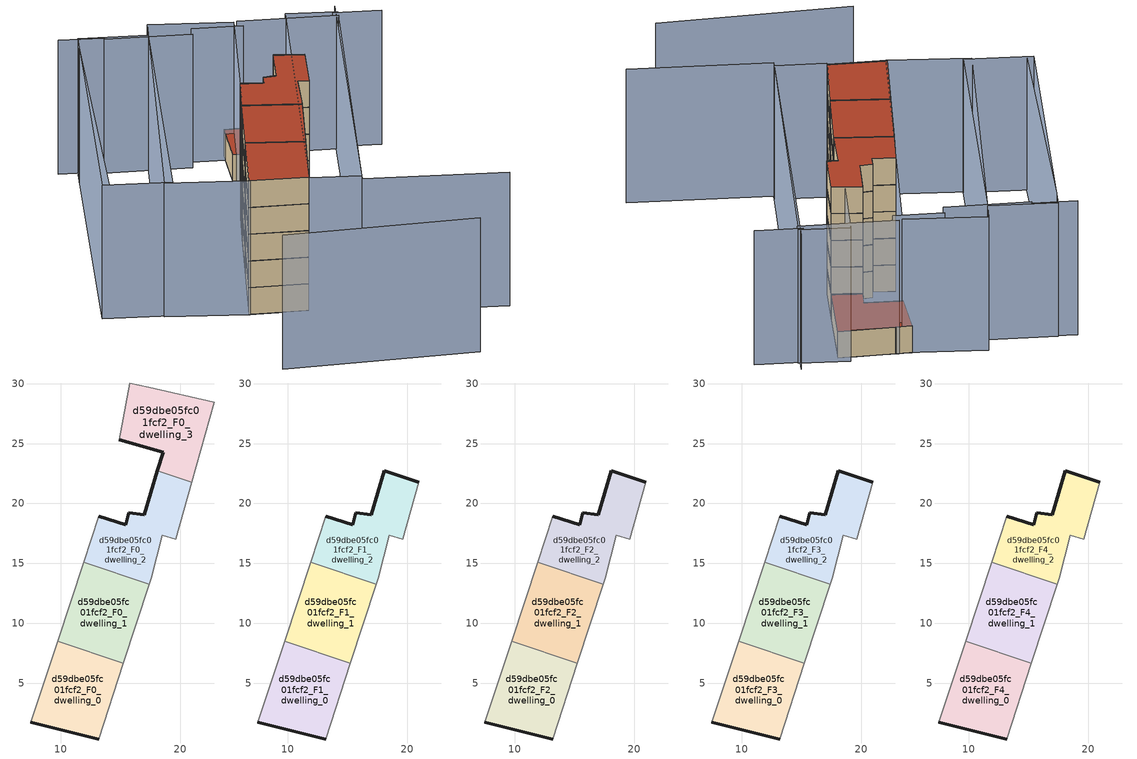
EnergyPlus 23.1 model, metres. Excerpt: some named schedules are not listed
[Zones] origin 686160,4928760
d59dbe05fc01fcf2_F0_dwelling_0
 floor ground (EU_floor_Construction): 13.17,0.34 15.25,6.67 9.74,8.5 7.5,1.75 z0
 wall outside (EU_wall_Construction): 13.17,0.34 7.5,1.75 z0:3
 wall adiabatic (EU_wall_Construction): 15.25,6.67 13.17,0.34 / 7.5,1.75 9.74,8.5 z0:3
 wall to d59dbe05fc01fcf2_F0_dwelling_1 (EU_wall_Construction): 9.74,8.51 15.25,6.67 z0:3
d59dbe05fc01fcf2_F0_dwelling_1
 floor ground (EU_floor_Construction): 15.25,6.67 17.41,13.25 11.92,15.07 9.74,8.5 z0
 wall adiabatic (EU_wall_Construction): 17.41,13.25 15.25,6.67 / 9.74,8.5 11.92,15.07 z0:3
 wall to d59dbe05fc01fcf2_F0_dwelling_2 (EU_wall_Construction): 11.92,15.07 17.4,13.25 z0:3
d59dbe05fc01fcf2_F0_dwelling_2
 floor ground (EU_floor_Construction): 17.57,13.75 18.5,17.34 19.59,17.03 20.93,21.77 18.08,22.72 16.97,19.05 15.7,19.23 15.44,18.24 13.2,18.92 11.92,15.07 17.41,13.25 z0
 wall outside (EU_wall_Construction): 13.2,18.92 15.44,18.24 15.7,19.23 16.97,19.05 18.08,22.72 z0:3
 wall adiabatic (EU_wall_Construction): 11.92,15.07 13.2,18.92 / 20.93,21.77 19.59,17.03 18.5,17.34 17.57,13.75 17.41,13.25 z0:3
 wall to d59dbe05fc01fcf2_F0_dwelling_3 (EU_wall_Construction): 18.08,22.72 20.93,21.77 z0:3
d59dbe05fc01fcf2_F0_dwelling_3
 floor ground (EU_floor_Construction): 20.93,21.77 22.83,28.46 17.34,29.7 15.77,30.05 14.88,25.33 18.56,24.29 18.08,22.72 z0
 wall outside (EU_wall_Construction): 18.08,22.72 18.56,24.29 14.88,25.33 z0:3
 wall adiabatic (EU_wall_Construction): 14.88,25.33 15.77,30.05 17.34,29.7 22.83,28.46 20.93,21.77 z0:3
 roof outside (EU_roof_Construction): 22.83,28.46 20.93,21.77 18.08,22.72 18.56,24.29 14.88,25.33 15.77,30.05 17.34,29.7 z3
d59dbe05fc01fcf2_F1_dwelling_0
 floor to d59dbe05fc01fcf2_F0_dwelling_0 (EU_floor_Construction): 13.17,0.34 15.25,6.67 9.74,8.5 7.5,1.75 z3
 wall outside (EU_wall_Construction): 13.17,0.34 7.5,1.75 z3:6
 wall adiabatic (EU_wall_Construction): 15.25,6.67 13.17,0.34 / 7.5,1.75 9.74,8.5 z3:6
 wall to d59dbe05fc01fcf2_F1_dwelling_1 (EU_wall_Construction): 9.74,8.51 15.25,6.67 z3:6
d59dbe05fc01fcf2_F1_dwelling_1
 floor to d59dbe05fc01fcf2_F0_dwelling_1 (EU_floor_Construction): 15.25,6.67 17.4,13.25 11.92,15.07 9.74,8.5 z3
 wall adiabatic (EU_wall_Construction): 17.41,13.25 15.25,6.67 / 9.74,8.5 11.92,15.07 z3:6
 wall to d59dbe05fc01fcf2_F1_dwelling_2 (EU_wall_Construction): 11.92,15.07 17.4,13.25 z3:6
d59dbe05fc01fcf2_F1_dwelling_2
 floor to d59dbe05fc01fcf2_F0_dwelling_2 (EU_floor_Construction): 17.57,13.75 18.5,17.34 19.59,17.03 20.93,21.77 18.08,22.72 16.97,19.05 15.7,19.23 15.44,18.24 13.2,18.92 11.92,15.07 17.4,13.25 z3
 wall outside (EU_wall_Construction): 13.2,18.92 15.44,18.24 15.7,19.23 16.97,19.05 18.08,22.72 20.93,21.77 z3:6
 wall adiabatic (EU_wall_Construction): 11.92,15.07 13.2,18.92 / 20.93,21.77 19.59,17.03 18.5,17.34 17.57,13.75 17.41,13.25 z3:6
d59dbe05fc01fcf2_F2_dwelling_0
 floor to d59dbe05fc01fcf2_F1_dwelling_0 (EU_floor_Construction): 13.17,0.34 15.25,6.67 9.74,8.5 7.5,1.75 z6
 wall outside (EU_wall_Construction): 13.17,0.34 7.5,1.75 z6:9
 wall adiabatic (EU_wall_Construction): 15.25,6.67 13.17,0.34 / 7.5,1.75 9.74,8.5 z6:9
 wall to d59dbe05fc01fcf2_F2_dwelling_1 (EU_wall_Construction): 9.74,8.51 15.25,6.67 z6:9
d59dbe05fc01fcf2_F2_dwelling_1
 floor to d59dbe05fc01fcf2_F1_dwelling_1 (EU_floor_Construction): 15.25,6.67 17.4,13.25 11.92,15.07 9.74,8.5 z6
 wall adiabatic (EU_wall_Construction): 17.41,13.25 15.25,6.67 / 9.74,8.5 11.92,15.07 z6:9
 wall to d59dbe05fc01fcf2_F2_dwelling_2 (EU_wall_Construction): 11.92,15.07 17.4,13.25 z6:9
d59dbe05fc01fcf2_F2_dwelling_2
 floor to d59dbe05fc01fcf2_F1_dwelling_2 (EU_floor_Construction): 17.57,13.75 18.5,17.34 19.59,17.03 20.93,21.77 18.08,22.72 16.97,19.05 15.7,19.23 15.44,18.24 13.2,18.92 11.92,15.07 17.4,13.25 z6
 wall outside (EU_wall_Construction): 13.2,18.92 15.44,18.24 15.7,19.23 16.97,19.05 18.08,22.72 20.93,21.77 z6:9
 wall adiabatic (EU_wall_Construction): 11.92,15.07 13.2,18.92 / 20.93,21.77 19.59,17.03 18.5,17.34 17.57,13.75 17.41,13.25 z6:9
d59dbe05fc01fcf2_F3_dwelling_0
 floor to d59dbe05fc01fcf2_F2_dwelling_0 (EU_floor_Construction): 13.17,0.34 15.25,6.67 9.74,8.5 7.5,1.75 z9
 wall outside (EU_wall_Construction): 13.17,0.34 7.5,1.75 z9:12
 wall adiabatic (EU_wall_Construction): 15.25,6.67 13.17,0.34 / 7.5,1.75 9.74,8.5 z9:12
 wall to d59dbe05fc01fcf2_F3_dwelling_1 (EU_wall_Construction): 9.74,8.51 15.25,6.67 z9:12
d59dbe05fc01fcf2_F3_dwelling_1
 floor to d59dbe05fc01fcf2_F2_dwelling_1 (EU_floor_Construction): 15.25,6.67 17.4,13.25 11.92,15.07 9.74,8.5 z9
 wall adiabatic (EU_wall_Construction): 17.41,13.25 15.25,6.67 / 9.74,8.5 11.92,15.07 z9:12
 wall to d59dbe05fc01fcf2_F3_dwelling_2 (EU_wall_Construction): 11.92,15.07 17.4,13.25 z9:12
d59dbe05fc01fcf2_F3_dwelling_2
 floor to d59dbe05fc01fcf2_F2_dwelling_2 (EU_floor_Construction): 17.57,13.75 18.5,17.34 19.59,17.03 20.93,21.77 18.08,22.72 16.97,19.05 15.7,19.23 15.44,18.24 13.2,18.92 11.92,15.07 17.4,13.25 z9
 wall outside (EU_wall_Construction): 13.2,18.92 15.44,18.24 15.7,19.23 16.97,19.05 18.08,22.72 20.93,21.77 z9:12
 wall adiabatic (EU_wall_Construction): 11.92,15.07 13.2,18.92 / 20.93,21.77 19.59,17.03 18.5,17.34 17.57,13.75 17.41,13.25 z9:12
d59dbe05fc01fcf2_F4_dwelling_0
 floor to d59dbe05fc01fcf2_F3_dwelling_0 (EU_floor_Construction): 13.17,0.34 15.25,6.67 9.74,8.5 7.5,1.75 z12
 wall outside (EU_wall_Construction): 13.17,0.34 7.5,1.75 z12:15
 wall adiabatic (EU_wall_Construction): 15.25,6.67 13.17,0.34 / 7.5,1.75 9.74,8.5 z12:15
 wall to d59dbe05fc01fcf2_F4_dwelling_1 (EU_wall_Construction): 9.74,8.51 15.25,6.67 z12:15
 roof outside (EU_roof_Construction): 15.25,6.67 13.17,0.34 7.5,1.75 9.74,8.5 z15
d59dbe05fc01fcf2_F4_dwelling_1
 floor to d59dbe05fc01fcf2_F3_dwelling_1 (EU_floor_Construction): 15.25,6.67 17.4,13.25 11.92,15.07 9.74,8.5 z12
 wall adiabatic (EU_wall_Construction): 17.41,13.25 15.25,6.67 / 9.74,8.5 11.92,15.07 z12:15
 wall to d59dbe05fc01fcf2_F4_dwelling_2 (EU_wall_Construction): 11.92,15.07 17.4,13.25 z12:15
 roof outside (EU_roof_Construction): 17.41,13.25 15.25,6.67 9.74,8.5 11.92,15.07 z15
d59dbe05fc01fcf2_F4_dwelling_2
 floor to d59dbe05fc01fcf2_F3_dwelling_2 (EU_floor_Construction): 17.57,13.75 18.5,17.34 19.59,17.03 20.93,21.77 18.08,22.72 16.97,19.05 15.7,19.23 15.44,18.24 13.2,18.92 11.92,15.07 17.4,13.25 z12
 wall outside (EU_wall_Construction): 13.2,18.92 15.44,18.24 15.7,19.23 16.97,19.05 18.08,22.72 20.93,21.77 z12:15
 wall adiabatic (EU_wall_Construction): 11.92,15.07 13.2,18.92 / 20.93,21.77 19.59,17.03 18.5,17.34 17.57,13.75 17.41,13.25 z12:15
 roof outside (EU_roof_Construction): 20.93,21.77 19.59,17.03 18.5,17.34 17.57,13.75 17.41,13.25 11.92,15.07 13.2,18.92 15.44,18.24 15.7,19.23 16.97,19.05 18.08,22.72 z15
shading: 6.97,-8.85 25.84,-12.61 / 31.47,-5.72 17.84,-1.76 / 17.84,-1.76 26.81,29.07 / 1.12,30.56 -5.24,5.86 / 30.74,26.7 26.2,27.94 / 26.55,27.32 17.02,29.78 / 17.33,28.79 12.46,30.03 / 12.21,29.07 3.95,31.19 / 4,31.4 -0.24,32.59 / 26.72,27.96 17.99,-1.26 / 17.99,-1.26 13.13,0.19 / 13.13,0.19 21.86,29.42 / 21.86,29.42 26.72,27.96 / -0.24,4.23 8.77,32.3 / 8.77,32.3 16.68,29.76 / 16.68,29.76 7.67,1.7 / 7.67,1.7 -0.24,4.23 / -5.91,6.03 1.61,32.26 / 1.61,32.26 8.15,30.38 / 8.15,30.38 0.63,4.16 / 0.63,4.16 -5.91,6.03 z0:15
[Building]
EU S2 Campaign: North Axis=0; Terrain=City; Solar Distribution=FullExterior
[Site:Location]
Bologna: Latitude=44.5; Longitude=11.25; Time Zone=1; Elevation=37
[SizingPeriod:WeatherFileDays]
AnnualSizingPeriod: Begin Month=1; Begin Day of Month=1; End Month=12; End Day of Month=31; Day of Week for Start Day=Monday; Use Weather File Daylight Saving Period=No; Use Weather File Rain and Snow Indicators=No
[MATERIAL]
EU_InternalMass_Material: Roughness=MediumRough; Thickness=0.1; Conductivity=1; Density=1800; Specific Heat=900; Thermal Absorptance=0.9; Solar Absorptance=0.7; Visible Absorptance=0.7
[MATERIAL:NOMASS] Roughness=MediumRough; Thermal Absorptance=0.9; Solar Absorptance=0.7; Visible Absorptance=0.7
Name | Thermal Resistance
EU_wall_NoMass | 0.905828
EU_roof_NoMass | 0.37593
EU_floor_NoMass | 0.67114
[CONSTRUCTION]
EU_wall_Construction: EU_wall_NoMass
EU_roof_Construction: EU_roof_NoMass
EU_floor_Construction: EU_floor_NoMass
EU_InternalMass_Construction: EU_InternalMass_Material
[ZONE] Type=1; Multiplier=1; Ceiling Height=autocalculate; Floor Area=autocalculate; Part of Total Floor Area=Yes
Name | Volume
d59dbe05fc01fcf2_F0_dwelling_0; d59dbe05fc01fcf2_F1_dwelling_0; d59dbe05fc01fcf2_F2_dwelling_0; d59dbe05fc01fcf2_F3_dwelling_0; d59dbe05fc01fcf2_F4_dwelling_0 | 120.185
d59dbe05fc01fcf2_F0_dwelling_1; d59dbe05fc01fcf2_F1_dwelling_1; d59dbe05fc01fcf2_F2_dwelling_1; d59dbe05fc01fcf2_F3_dwelling_1; d59dbe05fc01fcf2_F4_dwelling_1 | 120.204
d59dbe05fc01fcf2_F0_dwelling_2 | 120.191
d59dbe05fc01fcf2_F1_dwelling_2; d59dbe05fc01fcf2_F2_dwelling_2; d59dbe05fc01fcf2_F3_dwelling_2; d59dbe05fc01fcf2_F4_dwelling_2 | 120.192
d59dbe05fc01fcf2_F0_dwelling_3 | 120.196
[INTERNALMASS] Construction=EU_InternalMass_Construction
Name | Zone or ZoneList | Surface Area
d59dbe05fc01fcf2_F0_dwelling_0_EU_InternalMass | d59dbe05fc01fcf2_F0_dwelling_0 | 40.0615
d59dbe05fc01fcf2_F0_dwelling_1_EU_InternalMass | d59dbe05fc01fcf2_F0_dwelling_1 | 40.0679
d59dbe05fc01fcf2_F0_dwelling_2_EU_InternalMass | d59dbe05fc01fcf2_F0_dwelling_2 | 40.0638
d59dbe05fc01fcf2_F0_dwelling_3_EU_InternalMass | d59dbe05fc01fcf2_F0_dwelling_3 | 40.0649
d59dbe05fc01fcf2_F1_dwelling_0_EU_InternalMass | d59dbe05fc01fcf2_F1_dwelling_0 | 50.4905
d59dbe05fc01fcf2_F1_dwelling_1_EU_InternalMass | d59dbe05fc01fcf2_F1_dwelling_1 | 59.2822
d59dbe05fc01fcf2_F1_dwelling_2_EU_InternalMass | d59dbe05fc01fcf2_F1_dwelling_2 | 50.4908
d59dbe05fc01fcf2_F2_dwelling_0_EU_InternalMass | d59dbe05fc01fcf2_F2_dwelling_0 | 50.4905
d59dbe05fc01fcf2_F2_dwelling_1_EU_InternalMass | d59dbe05fc01fcf2_F2_dwelling_1 | 59.2822
d59dbe05fc01fcf2_F2_dwelling_2_EU_InternalMass | d59dbe05fc01fcf2_F2_dwelling_2 | 50.4908
d59dbe05fc01fcf2_F3_dwelling_0_EU_InternalMass | d59dbe05fc01fcf2_F3_dwelling_0 | 50.4905
d59dbe05fc01fcf2_F3_dwelling_1_EU_InternalMass | d59dbe05fc01fcf2_F3_dwelling_1 | 59.2822
d59dbe05fc01fcf2_F3_dwelling_2_EU_InternalMass | d59dbe05fc01fcf2_F3_dwelling_2 | 50.4908
d59dbe05fc01fcf2_F4_dwelling_0_EU_InternalMass | d59dbe05fc01fcf2_F4_dwelling_0 | 50.4905
d59dbe05fc01fcf2_F4_dwelling_1_EU_InternalMass | d59dbe05fc01fcf2_F4_dwelling_1 | 59.2822
d59dbe05fc01fcf2_F4_dwelling_2_EU_InternalMass | d59dbe05fc01fcf2_F4_dwelling_2 | 50.4908
[OTHEREQUIPMENT] Fuel Type=Electricity; Design Level Calculation Method=Watts/Area; Power per Zone Floor Area=1; Fraction Latent=0; Fraction Radiant=0; Fraction Lost=0; Carbon Dioxide Generation Rate=0; EndUse Subcategory=EU_Step8_InternalGains
Name | Zone or ZoneList or Space or SpaceList | Schedule
EU_Step8_InternalGain_d59dbe05fc01fcf2_F0_dwelling_0_f000 | d59dbe05fc01fcf2_F0_dwelling_0 | EU_Step8_GainSchedule_d59dbe05fc01fcf2_F0_dwelling_0_f000
EU_Step8_InternalGain_d59dbe05fc01fcf2_F0_dwelling_1_f000 | d59dbe05fc01fcf2_F0_dwelling_1 | EU_Step8_GainSchedule_d59dbe05fc01fcf2_F0_dwelling_1_f000
EU_Step8_InternalGain_d59dbe05fc01fcf2_F0_dwelling_2_f000 | d59dbe05fc01fcf2_F0_dwelling_2 | EU_Step8_GainSchedule_d59dbe05fc01fcf2_F0_dwelling_2_f000
EU_Step8_InternalGain_d59dbe05fc01fcf2_F0_dwelling_3_f000 | d59dbe05fc01fcf2_F0_dwelling_3 | EU_Step8_GainSchedule_d59dbe05fc01fcf2_F0_dwelling_3_f000
EU_Step8_InternalGain_d59dbe05fc01fcf2_F1_dwelling_0_f000 | d59dbe05fc01fcf2_F1_dwelling_0 | EU_Step8_GainSchedule_d59dbe05fc01fcf2_F1_dwelling_0_f000
EU_Step8_InternalGain_d59dbe05fc01fcf2_F1_dwelling_1_f000 | d59dbe05fc01fcf2_F1_dwelling_1 | EU_Step8_GainSchedule_d59dbe05fc01fcf2_F1_dwelling_1_f000
EU_Step8_InternalGain_d59dbe05fc01fcf2_F1_dwelling_2_f000 | d59dbe05fc01fcf2_F1_dwelling_2 | EU_Step8_GainSchedule_d59dbe05fc01fcf2_F1_dwelling_2_f000
EU_Step8_InternalGain_d59dbe05fc01fcf2_F2_dwelling_0_f000 | d59dbe05fc01fcf2_F2_dwelling_0 | EU_Step8_GainSchedule_d59dbe05fc01fcf2_F2_dwelling_0_f000
EU_Step8_InternalGain_d59dbe05fc01fcf2_F2_dwelling_1_f000 | d59dbe05fc01fcf2_F2_dwelling_1 | EU_Step8_GainSchedule_d59dbe05fc01fcf2_F2_dwelling_1_f000
EU_Step8_InternalGain_d59dbe05fc01fcf2_F2_dwelling_2_f000 | d59dbe05fc01fcf2_F2_dwelling_2 | EU_Step8_GainSchedule_d59dbe05fc01fcf2_F2_dwelling_2_f000
EU_Step8_InternalGain_d59dbe05fc01fcf2_F3_dwelling_0_f000 | d59dbe05fc01fcf2_F3_dwelling_0 | EU_Step8_GainSchedule_d59dbe05fc01fcf2_F3_dwelling_0_f000
EU_Step8_InternalGain_d59dbe05fc01fcf2_F3_dwelling_1_f000 | d59dbe05fc01fcf2_F3_dwelling_1 | EU_Step8_GainSchedule_d59dbe05fc01fcf2_F3_dwelling_1_f000
EU_Step8_InternalGain_d59dbe05fc01fcf2_F3_dwelling_2_f000 | d59dbe05fc01fcf2_F3_dwelling_2 | EU_Step8_GainSchedule_d59dbe05fc01fcf2_F3_dwelling_2_f000
EU_Step8_InternalGain_d59dbe05fc01fcf2_F4_dwelling_0_f000 | d59dbe05fc01fcf2_F4_dwelling_0 | EU_Step8_GainSchedule_d59dbe05fc01fcf2_F4_dwelling_0_f000
EU_Step8_InternalGain_d59dbe05fc01fcf2_F4_dwelling_1_f000 | d59dbe05fc01fcf2_F4_dwelling_1 | EU_Step8_GainSchedule_d59dbe05fc01fcf2_F4_dwelling_1_f000
EU_Step8_InternalGain_d59dbe05fc01fcf2_F4_dwelling_2_f000 | d59dbe05fc01fcf2_F4_dwelling_2 | EU_Step8_GainSchedule_d59dbe05fc01fcf2_F4_dwelling_2_f000
[ZONEVENTILATION:DESIGNFLOWRATE] Schedule=EU_AlwaysOn; Design Flow Rate Calculation Method=AirChanges/Hour; Air Changes per Hour=0.73129; Ventilation Type=Natural; Fan Pressure Rise=0; Fan Total Efficiency=1; Constant Term Coefficient=1; Temperature Term Coefficient=0; Velocity Term Coefficient=0; Velocity Squared Term Coefficient=0; Minimum Indoor Temperature=-100; Maximum Indoor Temperature=100; Delta Temperature=-100; Minimum Outdoor Temperature=-100; Maximum Outdoor Temperature=100; Maximum Wind Speed=40
Name | Zone or ZoneList or Space or SpaceList
EU_ConstantAir_d59dbe05fc01fcf2_F0_dwelling_0 | d59dbe05fc01fcf2_F0_dwelling_0
EU_ConstantAir_d59dbe05fc01fcf2_F0_dwelling_1 | d59dbe05fc01fcf2_F0_dwelling_1
EU_ConstantAir_d59dbe05fc01fcf2_F0_dwelling_2 | d59dbe05fc01fcf2_F0_dwelling_2
EU_ConstantAir_d59dbe05fc01fcf2_F0_dwelling_3 | d59dbe05fc01fcf2_F0_dwelling_3
EU_ConstantAir_d59dbe05fc01fcf2_F1_dwelling_0 | d59dbe05fc01fcf2_F1_dwelling_0
EU_ConstantAir_d59dbe05fc01fcf2_F1_dwelling_1 | d59dbe05fc01fcf2_F1_dwelling_1
EU_ConstantAir_d59dbe05fc01fcf2_F1_dwelling_2 | d59dbe05fc01fcf2_F1_dwelling_2
EU_ConstantAir_d59dbe05fc01fcf2_F2_dwelling_0 | d59dbe05fc01fcf2_F2_dwelling_0
EU_ConstantAir_d59dbe05fc01fcf2_F2_dwelling_1 | d59dbe05fc01fcf2_F2_dwelling_1
EU_ConstantAir_d59dbe05fc01fcf2_F2_dwelling_2 | d59dbe05fc01fcf2_F2_dwelling_2
EU_ConstantAir_d59dbe05fc01fcf2_F3_dwelling_0 | d59dbe05fc01fcf2_F3_dwelling_0
EU_ConstantAir_d59dbe05fc01fcf2_F3_dwelling_1 | d59dbe05fc01fcf2_F3_dwelling_1
EU_ConstantAir_d59dbe05fc01fcf2_F3_dwelling_2 | d59dbe05fc01fcf2_F3_dwelling_2
EU_ConstantAir_d59dbe05fc01fcf2_F4_dwelling_0 | d59dbe05fc01fcf2_F4_dwelling_0
EU_ConstantAir_d59dbe05fc01fcf2_F4_dwelling_1 | d59dbe05fc01fcf2_F4_dwelling_1
EU_ConstantAir_d59dbe05fc01fcf2_F4_dwelling_2 | d59dbe05fc01fcf2_F4_dwelling_2
[HVACTEMPLATE:THERMOSTAT] Constant Heating Setpoint=20; Constant Cooling Setpoint=50
EU_HeatOnly_d59dbe05fc01fcf2_F0_dwelling_0; EU_HeatOnly_d59dbe05fc01fcf2_F0_dwelling_1; EU_HeatOnly_d59dbe05fc01fcf2_F0_dwelling_2; EU_HeatOnly_d59dbe05fc01fcf2_F0_dwelling_3; EU_HeatOnly_d59dbe05fc01fcf2_F1_dwelling_0; EU_HeatOnly_d59dbe05fc01fcf2_F1_dwelling_1; EU_HeatOnly_d59dbe05fc01fcf2_F1_dwelling_2; EU_HeatOnly_d59dbe05fc01fcf2_F2_dwelling_0; EU_HeatOnly_d59dbe05fc01fcf2_F2_dwelling_1; EU_HeatOnly_d59dbe05fc01fcf2_F2_dwelling_2; EU_HeatOnly_d59dbe05fc01fcf2_F3_dwelling_0; EU_HeatOnly_d59dbe05fc01fcf2_F3_dwelling_1; EU_HeatOnly_d59dbe05fc01fcf2_F3_dwelling_2; EU_HeatOnly_d59dbe05fc01fcf2_F4_dwelling_0; EU_HeatOnly_d59dbe05fc01fcf2_F4_dwelling_1; EU_HeatOnly_d59dbe05fc01fcf2_F4_dwelling_2
[HVACTEMPLATE:ZONE:IDEALLOADSAIRSYSTEM] System Availability Schedule=EU_AlwaysOn; Maximum Heating Supply Air Temperature=50; Minimum Cooling Supply Air Temperature=13; Maximum Heating Supply Air Humidity Ratio=0.0156; Minimum Cooling Supply Air Humidity Ratio=0.0077; Heating Limit=NoLimit; Cooling Limit=NoLimit; Heating Availability Schedule=EU_AlwaysOn; Cooling Availability Schedule=EU_CoolingOff; Dehumidification Control Type=ConstantSensibleHeatRatio; Cooling Sensible Heat Ratio=0.7; Dehumidification Setpoint=60; Humidification Control Type=None; Humidification Setpoint=30; Outdoor Air Method=None; Outdoor Air Flow Rate per Person=0.00944; Outdoor Air Flow Rate per Zone Floor Area=0; Outdoor Air Flow Rate per Zone=0; Demand Controlled Ventilation Type=None; Outdoor Air Economizer Type=NoEconomizer; Heat Recovery Type=None; Sensible Heat Recovery Effectiveness=0.7; Latent Heat Recovery Effectiveness=0.65
Name | Template Thermostat
d59dbe05fc01fcf2_F0_dwelling_0 | EU_HeatOnly_d59dbe05fc01fcf2_F0_dwelling_0
d59dbe05fc01fcf2_F0_dwelling_1 | EU_HeatOnly_d59dbe05fc01fcf2_F0_dwelling_1
d59dbe05fc01fcf2_F0_dwelling_2 | EU_HeatOnly_d59dbe05fc01fcf2_F0_dwelling_2
d59dbe05fc01fcf2_F0_dwelling_3 | EU_HeatOnly_d59dbe05fc01fcf2_F0_dwelling_3
d59dbe05fc01fcf2_F1_dwelling_0 | EU_HeatOnly_d59dbe05fc01fcf2_F1_dwelling_0
d59dbe05fc01fcf2_F1_dwelling_1 | EU_HeatOnly_d59dbe05fc01fcf2_F1_dwelling_1
d59dbe05fc01fcf2_F1_dwelling_2 | EU_HeatOnly_d59dbe05fc01fcf2_F1_dwelling_2
d59dbe05fc01fcf2_F2_dwelling_0 | EU_HeatOnly_d59dbe05fc01fcf2_F2_dwelling_0
d59dbe05fc01fcf2_F2_dwelling_1 | EU_HeatOnly_d59dbe05fc01fcf2_F2_dwelling_1
d59dbe05fc01fcf2_F2_dwelling_2 | EU_HeatOnly_d59dbe05fc01fcf2_F2_dwelling_2
d59dbe05fc01fcf2_F3_dwelling_0 | EU_HeatOnly_d59dbe05fc01fcf2_F3_dwelling_0
d59dbe05fc01fcf2_F3_dwelling_1 | EU_HeatOnly_d59dbe05fc01fcf2_F3_dwelling_1
d59dbe05fc01fcf2_F3_dwelling_2 | EU_HeatOnly_d59dbe05fc01fcf2_F3_dwelling_2
d59dbe05fc01fcf2_F4_dwelling_0 | EU_HeatOnly_d59dbe05fc01fcf2_F4_dwelling_0
d59dbe05fc01fcf2_F4_dwelling_1 | EU_HeatOnly_d59dbe05fc01fcf2_F4_dwelling_1
d59dbe05fc01fcf2_F4_dwelling_2 | EU_HeatOnly_d59dbe05fc01fcf2_F4_dwelling_2
[SIZING:ZONE] Zone Cooling Design Supply Air Temperature Input Method=SupplyAirTemperature; Zone Cooling Design Supply Air Temperature=13; Zone Heating Design Supply Air Temperature Input Method=SupplyAirTemperature; Zone Heating Design Supply Air Temperature=50; Zone Cooling Design Supply Air Humidity Ratio=0.008; Zone Heating Design Supply Air Humidity Ratio=0.008; Cooling Design Air Flow Method=DesignDay; Cooling Design Air Flow Rate=0; Cooling Minimum Air Flow per Zone Floor Area=0.000762; Cooling Minimum Air Flow=0; Cooling Minimum Air Flow Fraction=0.2; Heating Design Air Flow Method=DesignDay; Heating Design Air Flow Rate=0; Heating Maximum Air Flow per Zone Floor Area=0.002032; Heating Maximum Air Flow=0.141576; Heating Maximum Air Flow Fraction=0.3; Account for Dedicated Outdoor Air System=No; Dedicated Outdoor Air System Control Strategy=NeutralSupplyAir; Dedicated Outdoor Air Low Setpoint Temperature for Design=autosize; Dedicated Outdoor Air High Setpoint Temperature for Design=autosize; Zone Load Sizing Method=Sensible Load Only No Latent Load; Zone Latent Cooling Design Supply Air Humidity Ratio Input Method=HumidityRatioDifference; Zone Cooling Design Supply Air Humidity Ratio Difference=0.005; Zone Latent Heating Design Supply Air Humidity Ratio Input Method=HumidityRatioDifference; Zone Humidification Design Supply Air Humidity Ratio Difference=0.005
d59dbe05fc01fcf2_F0_dwelling_0; d59dbe05fc01fcf2_F0_dwelling_1; d59dbe05fc01fcf2_F0_dwelling_2
